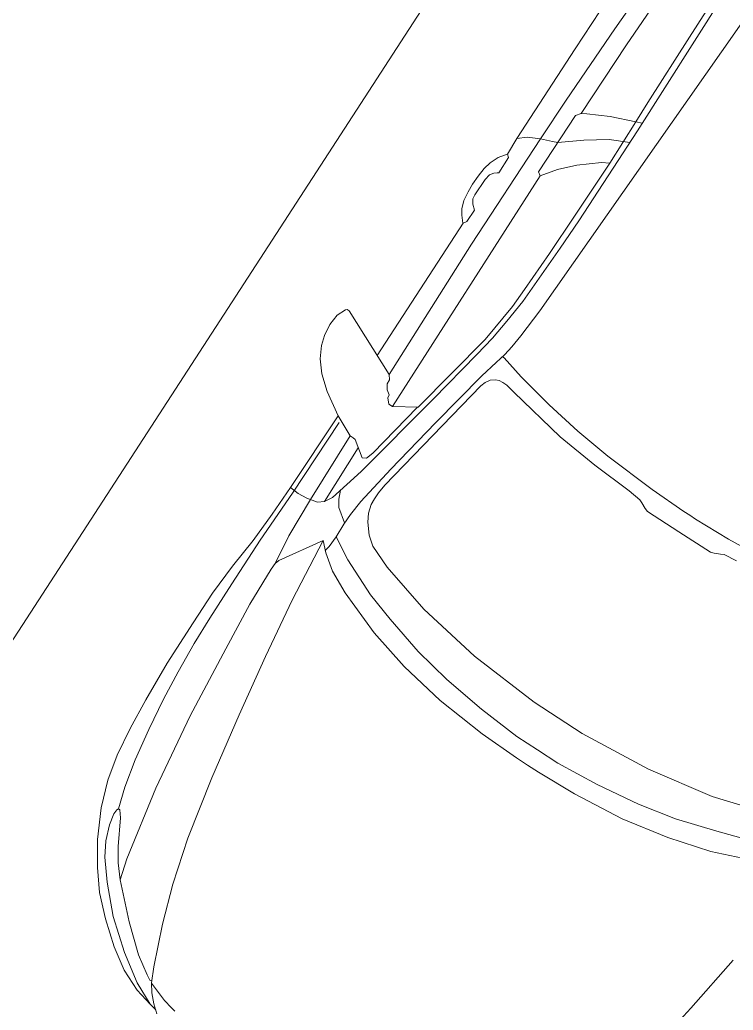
# Model space of a CAD drawing. Header units: millimetres. Extents: x 48966 to 155647, y -43515 to 30475.
# Drawn here: x 119419 to 121202, y 20050 to 22525 of the extents above; entities that cross this region are included whole.
import ezdxf

# ---------------------------------------------------------------- set-up
doc = ezdxf.new("R2010")
doc.units = ezdxf.units.MM
for name, color, linetype, lineweight in [('Парковка', 7, 'Continuous', 9), ('Стены-1', 7, 'Continuous', 18), ('Фундамент несущей конструкции', 7, 'Continuous', 9), ('Фундамент несущей конструкции-1', 7, 'Continuous', 18), ('Элементы узлов', 7, 'Continuous', 9)]:
    doc.layers.add(name, color=color, linetype=linetype, lineweight=lineweight)

# ---------------------------------------------------------------- blocks, each defined once
blk = doc.blocks.new('Стена наружная на отм_-10_450 - Стена наружная на отм_-10_450-507337-План -1-го этажа на отм_ -10_350')
at = {"layer": 'Фундамент несущей конструкции-1'}
for centre, start, end in [((116848.5, 7599), 37.28093, 77.21527), ((116931.1, 7013.9), 39.72953, 78.29093)]:
    blk.add_arc(centre, 18185, start, end, dxfattribs=at)
blk = doc.blocks.new('Парковка_одиночная - Средний класс 5300х2500мм-8483981-План -1-го этажа на отм_ -10_350')
at = {"layer": 'Парковка'}
blk.add_line((0, 0), (0, -5300), dxfattribs=at)
at = {"layer": 'Элементы узлов'}
for p, q in [((658, -2756.5), (717.5, -1056)), ((658, -2756.5), (717.5, -1056)), ((658, -2756.5), (717.5, -1056)), ((440.8, -1771.1), (430.5, -2063.3)), ((440.8, -1771.1), (430.5, -2063.3)), ((440.8, -1771.1), (430.5, -2063.3)), ((597.4, -1800.4), (599.1, -1979.2)), ((597.4, -1800.4), (599.1, -1979.2)), ((597.4, -1800.4), (599.1, -1979.2)), ((617, -2246), (613, -1835.4)), ((617, -2246), (613, -1835.4)), ((617, -2246), (613, -1835.4)), ((476.9, -2081), (481.2, -1900.8)), ((476.9, -2081), (481.2, -1900.8)), ((476.9, -2081), (481.2, -1900.8)), ((374.9, -2159.6), (375.8, -1960.1)), ((374.9, -2159.6), (375.8, -1960.1)), ((374.9, -2159.6), (375.8, -1960.1)), ((599.1, -1979.2), (600.6, -2172.6)), ((599.1, -1979.2), (600.6, -2172.6)), ((599.1, -1979.2), (600.6, -2172.6)), ((430.5, -2063.3), (426.4, -2279.1)), ((430.5, -2063.3), (426.4, -2279.1)), ((430.5, -2063.3), (426.4, -2279.1)), ((475.7, -2286.8), (476.9, -2081)), ((475.7, -2286.8), (476.9, -2081)), ((475.7, -2286.8), (476.9, -2081)), ((374.9, -2426.3), (374.9, -2159.6)), ((374.9, -2426.3), (374.9, -2159.6)), ((374.9, -2426.3), (374.9, -2159.6)), ((600.6, -2172.6), (601.2, -2229.6)), ((600.6, -2172.6), (601.2, -2229.6)), ((600.6, -2172.6), (601.2, -2229.6)), ((601.2, -2229.6), (616.8, -2224.1)), ((601.2, -2229.6), (616.8, -2224.1)), ((601.2, -2229.6), (616.8, -2224.1)), ((601.2, -2229.6), (540.4, -2253.7)), ((601.2, -2229.6), (540.4, -2253.7)), ((601.2, -2229.6), (540.4, -2253.7)), ((602.9, -2351.6), (601.2, -2229.6)), ((602.9, -2351.6), (601.2, -2229.6)), ((602.9, -2351.6), (601.2, -2229.6)), ((617, -2514.6), (617, -2246)), ((617, -2514.6), (617, -2246)), ((617, -2514.6), (617, -2246)), ((540.4, -2253.7), (487.8, -2280.1)), ((540.4, -2253.7), (487.8, -2280.1)), ((540.4, -2253.7), (487.8, -2280.1)), ((426.4, -2279.1), (424.9, -2394.9)), ((426.4, -2279.1), (424.9, -2394.9)), ((426.4, -2279.1), (424.9, -2394.9)), ((465.3, -2467.1), (466.6, -2298.6)), ((465.3, -2467.1), (466.6, -2298.6)), ((465.3, -2467.1), (466.6, -2298.6)), ((466.6, -2298.6), (475.7, -2286.8)), ((466.6, -2298.6), (475.7, -2286.8)), ((466.6, -2298.6), (475.7, -2286.8)), ((487.8, -2280.1), (475.7, -2286.8)), ((487.8, -2280.1), (475.7, -2286.8)), ((487.8, -2280.1), (475.7, -2286.8)), ((617, -2280.7), (569.9, -2303.1)), ((617, -2280.7), (569.9, -2303.1)), ((617, -2280.7), (569.9, -2303.1)), ((569.9, -2303.1), (517.9, -2338.8)), ((569.9, -2303.1), (517.9, -2338.8)), ((569.9, -2303.1), (517.9, -2338.8)), ((517.9, -2338.8), (466, -2378.8)), ((517.9, -2338.8), (466, -2378.8)), ((517.9, -2338.8), (466, -2378.8)), ((536.4, -2400.7), (584.9, -2361.3)), ((536.4, -2400.7), (584.9, -2361.3)), ((536.4, -2400.7), (584.9, -2361.3)), ((584.9, -2361.3), (602.9, -2351.6)), ((584.9, -2361.3), (602.9, -2351.6)), ((584.9, -2361.3), (602.9, -2351.6)), ((602.9, -2351.6), (601.4, -2510.9)), ((602.9, -2351.6), (601.4, -2510.9)), ((602.9, -2351.6), (601.4, -2510.9)), ((424.9, -2394.9), (395, -2409.6)), ((424.9, -2394.9), (395, -2409.6)), ((424.9, -2394.9), (395, -2409.6)), ((424.9, -2394.9), (423.4, -2710)), ((424.9, -2394.9), (423.4, -2710)), ((424.9, -2394.9), (423.4, -2710)), ((453.6, -2383.8), (424.9, -2394.9)), ((453.6, -2383.8), (424.9, -2394.9)), ((453.6, -2383.8), (424.9, -2394.9)), ((466, -2378.8), (453.6, -2383.8)), ((466, -2378.8), (453.6, -2383.8)), ((466, -2378.8), (453.6, -2383.8)), ((502.5, -2436.1), (536.4, -2400.7)), ((502.5, -2436.1), (536.4, -2400.7)), ((502.5, -2436.1), (536.4, -2400.7)), ((395, -2409.6), (374.9, -2426.3)), ((395, -2409.6), (374.9, -2426.3)), ((395, -2409.6), (374.9, -2426.3)), ((376.3, -2472.2), (374.9, -2426.3)), ((376.3, -2472.2), (374.9, -2426.3)), ((376.3, -2472.2), (374.9, -2426.3)), ((474.5, -2473.4), (502.5, -2436.1)), ((474.5, -2473.4), (502.5, -2436.1)), ((474.5, -2473.4), (502.5, -2436.1)), ((371.4, -2477.9), (376.3, -2472.2)), ((371.4, -2477.9), (376.3, -2472.2)), ((371.4, -2477.9), (376.3, -2472.2)), ((383.1, -2477.7), (376.3, -2472.2)), ((383.1, -2477.7), (376.3, -2472.2)), ((383.1, -2477.7), (376.3, -2472.2)), ((474.5, -2473.4), (465.3, -2467.1)), ((474.5, -2473.4), (465.3, -2467.1)), ((474.5, -2473.4), (465.3, -2467.1)), ((479.2, -3157.7), (474.5, -2473.4)), ((479.2, -3157.7), (474.5, -2473.4)), ((479.2, -3157.7), (474.5, -2473.4)), ((352, -2513.4), (361.4, -2492)), ((352, -2513.4), (361.4, -2492)), ((352, -2513.4), (361.4, -2492)), ((361.4, -2492), (371.4, -2477.9)), ((361.4, -2492), (371.4, -2477.9)), ((361.4, -2492), (371.4, -2477.9)), ((383.6, -2523.1), (383.1, -2477.7)), ((383.6, -2523.1), (383.1, -2477.7)), ((383.6, -2523.1), (383.1, -2477.7)), ((346.9, -2534.2), (352, -2513.4)), ((346.9, -2534.2), (352, -2513.4)), ((346.9, -2534.2), (352, -2513.4)), ((380.3, -2525.2), (383.6, -2523.1)), ((380.3, -2525.2), (383.6, -2523.1)), ((380.3, -2525.2), (383.6, -2523.1)), ((601.4, -2510.9), (599.5, -2622.8)), ((601.4, -2510.9), (599.5, -2622.8)), ((601.4, -2510.9), (599.5, -2622.8)), ((615.1, -2597.1), (617, -2514.6)), ((615.1, -2597.1), (617, -2514.6)), ((615.1, -2597.1), (617, -2514.6)), ((344.6, -2558.1), (346.9, -2534.2)), ((344.6, -2558.1), (346.9, -2534.2)), ((344.6, -2558.1), (346.9, -2534.2)), ((364.3, -2555.8), (367.1, -2540)), ((364.3, -2555.8), (367.1, -2540)), ((364.3, -2555.8), (367.1, -2540)), ((367.1, -2540), (373.3, -2530.7)), ((367.1, -2540), (373.3, -2530.7)), ((367.1, -2540), (373.3, -2530.7)), ((373.3, -2530.7), (380.3, -2525.2)), ((373.3, -2530.7), (380.3, -2525.2)), ((373.3, -2530.7), (380.3, -2525.2)), ((343.8, -2583), (344.6, -2558.1)), ((343.8, -2583), (344.6, -2558.1)), ((343.8, -2583), (344.6, -2558.1)), ((363.3, -2602), (364.3, -2555.8)), ((363.3, -2602), (364.3, -2555.8)), ((363.3, -2602), (364.3, -2555.8)), ((345.4, -2604.8), (343.8, -2583)), ((345.4, -2604.8), (343.8, -2583)), ((345.4, -2604.8), (343.8, -2583)), ((608.9, -2760.1), (615.1, -2597.1)), ((608.9, -2760.1), (615.1, -2597.1)), ((608.9, -2760.1), (615.1, -2597.1)), ((348.2, -2628.3), (345.4, -2604.8)), ((348.2, -2628.3), (345.4, -2604.8)), ((348.2, -2628.3), (345.4, -2604.8)), ((364.3, -2613.1), (363.3, -2602)), ((364.3, -2613.1), (363.3, -2602)), ((364.3, -2613.1), (363.3, -2602)), ((371.8, -2623.8), (364.3, -2613.1)), ((371.8, -2623.8), (364.3, -2613.1)), ((371.8, -2623.8), (364.3, -2613.1)), ((599.5, -2622.8), (596.6, -2732.5)), ((599.5, -2622.8), (596.6, -2732.5)), ((599.5, -2622.8), (596.6, -2732.5)), ((355, -2648.6), (348.2, -2628.3)), ((355, -2648.6), (348.2, -2628.3)), ((355, -2648.6), (348.2, -2628.3)), ((383.1, -2634.4), (371.8, -2623.8)), ((383.1, -2634.4), (371.8, -2623.8)), ((383.1, -2634.4), (371.8, -2623.8)), ((382.9, -2668.3), (383.1, -2634.4)), ((382.9, -2668.3), (383.1, -2634.4)), ((382.9, -2668.3), (383.1, -2634.4)), ((363.7, -2662.2), (355, -2648.6)), ((363.7, -2662.2), (355, -2648.6)), ((363.7, -2662.2), (355, -2648.6)), ((376.8, -2677.3), (363.7, -2662.2)), ((376.8, -2677.3), (363.7, -2662.2)), ((376.8, -2677.3), (363.7, -2662.2)), ((377.2, -2677.3), (382.9, -2668.3)), ((377.2, -2677.3), (382.9, -2668.3)), ((377.2, -2677.3), (382.9, -2668.3)), ((377.2, -3071.5), (377.2, -2677.3)), ((377.2, -3071.5), (377.2, -2677.3)), ((377.2, -3071.5), (377.2, -2677.3)), ((423.4, -2710), (428.3, -3095.2)), ((423.4, -2710), (428.3, -3095.2)), ((423.4, -2710), (428.3, -3095.2)), ((596.6, -2732.5), (594.1, -2784.5)), ((596.6, -2732.5), (594.1, -2784.5)), ((596.6, -2732.5), (594.1, -2784.5)), ((602.2, -2823.3), (608.9, -2760.1)), ((602.2, -2823.3), (608.9, -2760.1)), ((602.2, -2823.3), (608.9, -2760.1)), ((651.6, -2834.6), (658, -2756.5)), ((651.6, -2834.6), (658, -2756.5)), ((651.6, -2834.6), (658, -2756.5)), ((594.1, -2784.5), (581.9, -2890.5)), ((594.1, -2784.5), (581.9, -2890.5)), ((594.1, -2784.5), (581.9, -2890.5)), ((595.5, -2877.9), (602.2, -2823.3)), ((595.5, -2877.9), (602.2, -2823.3)), ((595.5, -2877.9), (602.2, -2823.3)), ((647.8, -2869.8), (651.6, -2834.6)), ((647.8, -2869.8), (651.6, -2834.6)), ((647.8, -2869.8), (651.6, -2834.6)), ((643.4, -2896.1), (647.8, -2869.8)), ((643.4, -2896.1), (647.8, -2869.8)), ((643.4, -2896.1), (647.8, -2869.8)), ((581.9, -2890.5), (533.4, -3124.1)), ((581.9, -2890.5), (533.4, -3124.1)), ((581.9, -2890.5), (533.4, -3124.1)), ((585.3, -2933.8), (595.5, -2877.9)), ((585.3, -2933.8), (595.5, -2877.9)), ((585.3, -2933.8), (595.5, -2877.9)), ((636.2, -2924.6), (643.4, -2896.1)), ((636.2, -2924.6), (643.4, -2896.1)), ((636.2, -2924.6), (643.4, -2896.1)), ((641.5, -2903.7), (647.2, -2903.7)), ((641.5, -2903.7), (647.2, -2903.7)), ((641.5, -2903.7), (647.2, -2903.7)), ((647.2, -2903.7), (708.7, -2920.2)), ((647.2, -2903.7), (708.7, -2920.2)), ((647.2, -2903.7), (708.7, -2920.2)), ((708.7, -2920.2), (804.8, -2940.5)), ((708.7, -2920.2), (804.8, -2940.5)), ((708.7, -2920.2), (804.8, -2940.5)), ((553.9, -3087.1), (585.3, -2933.8)), ((553.9, -3087.1), (585.3, -2933.8)), ((553.9, -3087.1), (585.3, -2933.8)), ((624.6, -2971.4), (636.2, -2924.6)), ((624.6, -2971.4), (636.2, -2924.6)), ((624.6, -2971.4), (636.2, -2924.6)), ((804.8, -2940.5), (900.9, -2957)), ((804.8, -2940.5), (900.9, -2957)), ((804.8, -2940.5), (900.9, -2957)), ((640.5, -2980.6), (648, -2969.2)), ((640.5, -2980.6), (648, -2969.2)), ((640.5, -2980.6), (648, -2969.2)), ((648, -2969.2), (658.1, -2961.4)), ((648, -2969.2), (658.1, -2961.4)), ((648, -2969.2), (658.1, -2961.4)), ((658.1, -2961.4), (666.9, -2958.3)), ((658.1, -2961.4), (666.9, -2958.3)), ((658.1, -2961.4), (666.9, -2958.3)), ((666.9, -2958.3), (677.7, -2957.3)), ((666.9, -2958.3), (677.7, -2957.3)), ((666.9, -2958.3), (677.7, -2957.3)), ((677.7, -2957.3), (689.6, -2957.5)), ((677.7, -2957.3), (689.6, -2957.5)), ((677.7, -2957.3), (689.6, -2957.5)), ((689.6, -2957.5), (713.9, -2962.3)), ((689.6, -2957.5), (713.9, -2962.3)), ((689.6, -2957.5), (713.9, -2962.3)), ((713.9, -2962.3), (871.3, -2993)), ((713.9, -2962.3), (871.3, -2993)), ((713.9, -2962.3), (871.3, -2993)), ((900.9, -2957), (998.1, -2968.6)), ((900.9, -2957), (998.1, -2968.6)), ((900.9, -2957), (998.1, -2968.6)), ((998.1, -2968.6), (1136, -2978)), ((998.1, -2968.6), (1136, -2978)), ((998.1, -2968.6), (1136, -2978)), ((1364, -2978), (1501.9, -2968.6)), ((1364, -2978), (1501.9, -2968.6)), ((1364, -2978), (1501.9, -2968.6)), ((569.7, -3333.2), (636.3, -2994)), ((569.7, -3333.2), (636.3, -2994)), ((569.7, -3333.2), (636.3, -2994)), ((591.2, -3133.2), (624.6, -2971.4)), ((591.2, -3133.2), (624.6, -2971.4)), ((591.2, -3133.2), (624.6, -2971.4)), ((636.3, -2994), (640.5, -2980.6)), ((636.3, -2994), (640.5, -2980.6)), ((636.3, -2994), (640.5, -2980.6)), ((871.3, -2993), (982.7, -3005)), ((871.3, -2993), (982.7, -3005)), ((871.3, -2993), (982.7, -3005)), ((1136, -2978), (1232.8, -2980.9)), ((1136, -2978), (1232.8, -2980.9)), ((1136, -2978), (1232.8, -2980.9)), ((1232.8, -2980.9), (1250, -2980.9)), ((1232.8, -2980.9), (1250, -2980.9)), ((1232.8, -2980.9), (1250, -2980.9)), ((1250, -2980.9), (1267.2, -2980.9)), ((1250, -2980.9), (1267.2, -2980.9)), ((1250, -2980.9), (1267.2, -2980.9)), ((1267.2, -2980.9), (1364, -2978)), ((1267.2, -2980.9), (1364, -2978)), ((1267.2, -2980.9), (1364, -2978)), ((238.5, -3041.8), (248.3, -3018.8)), ((238.5, -3041.8), (248.3, -3018.8)), ((238.5, -3041.8), (248.3, -3018.8)), ((252, -3016.1), (248.3, -3018.8)), ((252, -3016.1), (248.3, -3018.8)), ((252, -3016.1), (248.3, -3018.8)), ((257.9, -3016.3), (252, -3016.1)), ((257.9, -3016.3), (252, -3016.1)), ((257.9, -3016.3), (252, -3016.1)), ((428.3, -3095.2), (257.9, -3016.3)), ((428.3, -3095.2), (257.9, -3016.3)), ((428.3, -3095.2), (257.9, -3016.3)), ((982.7, -3005), (1089.7, -3012.2)), ((982.7, -3005), (1089.7, -3012.2)), ((982.7, -3005), (1089.7, -3012.2)), ((1089.7, -3012.2), (1124.1, -3016.5)), ((1089.7, -3012.2), (1124.1, -3016.5)), ((1089.7, -3012.2), (1124.1, -3016.5)), ((1124.1, -3016.5), (1132.5, -3020.3)), ((1124.1, -3016.5), (1132.5, -3020.3)), ((1124.1, -3016.5), (1132.5, -3020.3)), ((1367.5, -3020.3), (1375.9, -3016.5)), ((1367.5, -3020.3), (1375.9, -3016.5)), ((1367.5, -3020.3), (1375.9, -3016.5)), ((1375.9, -3016.5), (1410.3, -3012.2)), ((1375.9, -3016.5), (1410.3, -3012.2)), ((1375.9, -3016.5), (1410.3, -3012.2)), ((236, -3071.2), (238.5, -3041.8)), ((236, -3071.2), (238.5, -3041.8)), ((236, -3071.2), (238.5, -3041.8)), ((1132.5, -3020.3), (1147.2, -3027.5)), ((1132.5, -3020.3), (1147.2, -3027.5)), ((1132.5, -3020.3), (1147.2, -3027.5)), ((1147.2, -3027.5), (1156.3, -3030.2)), ((1147.2, -3027.5), (1156.3, -3030.2)), ((1147.2, -3027.5), (1156.3, -3030.2)), ((1156.3, -3030.2), (1250, -3030.2)), ((1156.3, -3030.2), (1250, -3030.2)), ((1156.3, -3030.2), (1250, -3030.2)), ((1250, -3030.2), (1343.7, -3030.2)), ((1250, -3030.2), (1343.7, -3030.2)), ((1250, -3030.2), (1343.7, -3030.2)), ((1343.7, -3030.2), (1352.8, -3027.5)), ((1343.7, -3030.2), (1352.8, -3027.5)), ((1343.7, -3030.2), (1352.8, -3027.5)), ((1352.8, -3027.5), (1367.5, -3020.3)), ((1352.8, -3027.5), (1367.5, -3020.3)), ((1352.8, -3027.5), (1367.5, -3020.3)), ((239.4, -3101.8), (236, -3071.2)), ((239.4, -3101.8), (236, -3071.2)), ((239.4, -3101.8), (236, -3071.2)), ((501.6, -3336.2), (553.9, -3087.1)), ((501.6, -3336.2), (553.9, -3087.1)), ((501.6, -3336.2), (553.9, -3087.1)), ((246.7, -3126.4), (239.4, -3101.8)), ((246.7, -3126.4), (239.4, -3101.8)), ((246.7, -3126.4), (239.4, -3101.8)), ((436, -3105.6), (428.3, -3095.2)), ((436, -3105.6), (428.3, -3095.2)), ((436, -3105.6), (428.3, -3095.2)), ((436.9, -3116.8), (436, -3105.6)), ((436.9, -3116.8), (436, -3105.6)), ((436.9, -3116.8), (436, -3105.6)), ((444.7, -3129.9), (436.9, -3116.8)), ((444.7, -3129.9), (436.9, -3116.8)), ((444.7, -3129.9), (436.9, -3116.8)), ((262.1, -3155.9), (246.7, -3126.4)), ((262.1, -3155.9), (246.7, -3126.4)), ((262.1, -3155.9), (246.7, -3126.4)), ((455.6, -3137.8), (444.7, -3129.9)), ((455.6, -3137.8), (444.7, -3129.9)), ((455.6, -3137.8), (444.7, -3129.9)), ((457.8, -3145.9), (455.6, -3137.8)), ((457.8, -3145.9), (455.6, -3137.8)), ((457.8, -3145.9), (455.6, -3137.8)), ((533.4, -3124.1), (479.2, -3157.7)), ((533.4, -3124.1), (479.2, -3157.7)), ((533.4, -3124.1), (479.2, -3157.7)), ((501.4, -3282.2), (532.2, -3125.2)), ((501.4, -3282.2), (532.2, -3125.2)), ((501.4, -3282.2), (532.2, -3125.2)), ((560.7, -3291), (591.2, -3133.2)), ((560.7, -3291), (591.2, -3133.2)), ((560.7, -3291), (591.2, -3133.2)), ((286.2, -3185.1), (262.1, -3155.9)), ((286.2, -3185.1), (262.1, -3155.9)), ((286.2, -3185.1), (262.1, -3155.9)), ((468, -3158.1), (457.8, -3145.9)), ((468, -3158.1), (457.8, -3145.9)), ((468, -3158.1), (457.8, -3145.9)), ((479.2, -3157.7), (468, -3158.1)), ((479.2, -3157.7), (468, -3158.1)), ((479.2, -3157.7), (468, -3158.1)), ((321.2, -3215.5), (286.2, -3185.1)), ((321.2, -3215.5), (286.2, -3185.1)), ((321.2, -3215.5), (286.2, -3185.1)), ((377.5, -3251.7), (321.2, -3215.5)), ((377.5, -3251.7), (321.2, -3215.5)), ((377.5, -3251.7), (321.2, -3215.5)), ((375.7, -3466.4), (377.5, -3251.7)), ((375.7, -3466.4), (377.5, -3251.7)), ((375.7, -3466.4), (377.5, -3251.7)), ((377.5, -3251.7), (429.8, -3276.7)), ((377.5, -3251.7), (429.8, -3276.7)), ((377.5, -3251.7), (429.8, -3276.7)), ((387.4, -3475.7), (388.9, -3263.6)), ((387.4, -3475.7), (388.9, -3263.6)), ((387.4, -3475.7), (388.9, -3263.6)), ((429.8, -3276.7), (433.7, -3464.3)), ((429.8, -3276.7), (439, -3277.1)), ((429.8, -3276.7), (433.7, -3464.3)), ((429.8, -3276.7), (439, -3277.1)), ((429.8, -3276.7), (433.7, -3464.3)), ((429.8, -3276.7), (439, -3277.1)), ((439, -3277.1), (445.6, -3278)), ((439, -3277.1), (445.6, -3278)), ((439, -3277.1), (445.6, -3278)), ((445.6, -3278), (485, -3307)), ((445.6, -3278), (485, -3307)), ((445.6, -3278), (485, -3307)), ((465.5, -3449.3), (462.9, -3290.7)), ((465.5, -3449.3), (462.9, -3290.7)), ((465.5, -3449.3), (462.9, -3290.7)), ((494.5, -3301.4), (501.4, -3282.2)), ((494.5, -3301.4), (501.4, -3282.2)), ((494.5, -3301.4), (501.4, -3282.2)), ((541.5, -3400.2), (560.7, -3291)), ((541.5, -3400.2), (560.7, -3291)), ((541.5, -3400.2), (560.7, -3291)), ((485, -3307), (494.5, -3301.4)), ((485, -3307), (494.5, -3301.4)), ((485, -3307), (494.5, -3301.4)), ((477, -3429.9), (501.6, -3336.2)), ((477, -3429.9), (501.6, -3336.2)), ((477, -3429.9), (501.6, -3336.2)), ((566.9, -3357.9), (569.7, -3333.2)), ((566.9, -3357.9), (569.7, -3333.2)), ((566.9, -3357.9), (569.7, -3333.2)), ((566.9, -3375.5), (566.9, -3357.9)), ((566.9, -3375.5), (566.9, -3357.9)), ((566.9, -3375.5), (566.9, -3357.9)), ((567.6, -3392.3), (566.9, -3375.5)), ((567.6, -3392.3), (566.9, -3375.5)), ((567.6, -3392.3), (566.9, -3375.5)), ((492.7, -3424.6), (483.9, -3403.7)), ((492.7, -3424.6), (483.9, -3403.7)), ((492.7, -3424.6), (483.9, -3403.7)), ((537.8, -3441.4), (541.5, -3400.2)), ((537.8, -3441.4), (541.5, -3400.2)), ((537.8, -3441.4), (541.5, -3400.2)), ((573.4, -3413.8), (567.6, -3392.3)), ((573.4, -3413.8), (567.6, -3392.3)), ((573.4, -3413.8), (567.6, -3392.3)), ((584.8, -3433.7), (573.4, -3413.8)), ((584.8, -3433.7), (573.4, -3413.8)), ((584.8, -3433.7), (573.4, -3413.8)), ((465.5, -3449.3), (477, -3429.9)), ((465.5, -3449.3), (477, -3429.9)), ((465.5, -3449.3), (477, -3429.9)), ((503.6, -3442.6), (492.7, -3424.6)), ((503.6, -3442.6), (492.7, -3424.6)), ((503.6, -3442.6), (492.7, -3424.6)), ((604.9, -3459), (584.8, -3433.7)), ((604.9, -3459), (584.8, -3433.7)), ((604.9, -3459), (584.8, -3433.7)), ((424.2, -3466.6), (451.4, -3460.1)), ((424.2, -3466.6), (451.4, -3460.1)), ((424.2, -3466.6), (451.4, -3460.1)), ((433.7, -3464.3), (437.5, -3570.1)), ((433.7, -3464.3), (437.5, -3570.1)), ((433.7, -3464.3), (437.5, -3570.1)), ((451.4, -3460.1), (465.5, -3449.3)), ((451.4, -3460.1), (465.5, -3449.3)), ((451.4, -3460.1), (465.5, -3449.3)), ((537, -3466.9), (503.6, -3442.6)), ((537, -3466.9), (503.6, -3442.6)), ((537, -3466.9), (503.6, -3442.6)), ((536.9, -3470.1), (537.8, -3441.4)), ((536.9, -3470.1), (537.8, -3441.4)), ((536.9, -3470.1), (537.8, -3441.4)), ((628, -3477), (604.9, -3459)), ((628, -3477), (604.9, -3459)), ((628, -3477), (604.9, -3459)), ((373.3, -3546.7), (375.7, -3466.4)), ((373.3, -3546.7), (375.7, -3466.4)), ((373.3, -3546.7), (375.7, -3466.4)), ((375.7, -3466.4), (399.2, -3468.5)), ((375.7, -3466.4), (399.2, -3468.5)), ((375.7, -3466.4), (399.2, -3468.5)), ((383.8, -3618), (387.4, -3475.7)), ((383.8, -3618), (387.4, -3475.7)), ((383.8, -3618), (387.4, -3475.7)), ((399.2, -3468.5), (424.2, -3466.6)), ((399.2, -3468.5), (424.2, -3466.6)), ((399.2, -3468.5), (424.2, -3466.6)), ((538.1, -3507), (536.9, -3470.1)), ((538.1, -3507), (536.9, -3470.1)), ((538.1, -3507), (536.9, -3470.1)), ((686.6, -3501.5), (628, -3477)), ((686.6, -3501.5), (628, -3477)), ((686.6, -3501.5), (628, -3477)), ((536.8, -3537.3), (538.1, -3507)), ((536.8, -3537.3), (538.1, -3507)), ((536.8, -3537.3), (538.1, -3507)), ((538.1, -3507), (593.8, -3540)), ((538.1, -3507), (593.8, -3540)), ((538.1, -3507), (593.8, -3540)), ((820.4, -3539.9), (686.6, -3501.5)), ((820.4, -3539.9), (686.6, -3501.5)), ((820.4, -3539.9), (686.6, -3501.5)), ((1813.4, -3501.5), (1679.6, -3539.9)), ((1813.4, -3501.5), (1679.6, -3539.9)), ((1813.4, -3501.5), (1679.6, -3539.9)), ((515.9, -3532.5), (450.2, -3634.9)), ((515.9, -3532.5), (450.2, -3634.9)), ((515.9, -3532.5), (450.2, -3634.9)), ((538.3, -3554.6), (515.9, -3532.5)), ((532, -3700.4), (515.9, -3532.5)), ((538.3, -3554.6), (515.9, -3532.5)), ((532, -3700.4), (515.9, -3532.5)), ((538.3, -3554.6), (515.9, -3532.5)), ((532, -3700.4), (515.9, -3532.5)), ((533.8, -3550.2), (536.8, -3537.3)), ((533.8, -3550.2), (536.8, -3537.3)), ((533.8, -3550.2), (536.8, -3537.3)), ((369.1, -3627.9), (373.3, -3546.7)), ((369.1, -3627.9), (373.3, -3546.7)), ((369.1, -3627.9), (373.3, -3546.7)), ((577.4, -3584.1), (538.3, -3554.6)), ((577.4, -3584.1), (538.3, -3554.6)), ((577.4, -3584.1), (538.3, -3554.6)), ((593.8, -3540), (688.8, -3582.3)), ((593.8, -3540), (688.8, -3582.3)), ((593.8, -3540), (688.8, -3582.3)), ((990.7, -3569.3), (820.4, -3539.9)), ((990.7, -3569.3), (820.4, -3539.9)), ((990.7, -3569.3), (820.4, -3539.9)), ((1679.6, -3539.9), (1509.3, -3569.3)), ((1679.6, -3539.9), (1509.3, -3569.3)), ((1679.6, -3539.9), (1509.3, -3569.3)), ((437.5, -3570.1), (446.3, -3646.3)), ((437.5, -3570.1), (446.3, -3646.3)), ((437.5, -3570.1), (446.3, -3646.3)), ((633.1, -3612.6), (577.4, -3584.1)), ((633.1, -3612.6), (577.4, -3584.1)), ((633.1, -3612.6), (577.4, -3584.1)), ((688.8, -3582.3), (763.2, -3606.2)), ((688.8, -3582.3), (763.2, -3606.2)), ((688.8, -3582.3), (763.2, -3606.2)), ((1178.5, -3584.5), (990.7, -3569.3)), ((1178.5, -3584.5), (990.7, -3569.3)), ((1178.5, -3584.5), (990.7, -3569.3)), ((1250, -3584.5), (1178.5, -3584.5)), ((1250, -3584.5), (1178.5, -3584.5)), ((1250, -3584.5), (1178.5, -3584.5)), ((1321.5, -3584.5), (1250, -3584.5)), ((1321.5, -3584.5), (1250, -3584.5)), ((1321.5, -3584.5), (1250, -3584.5)), ((1509.3, -3569.3), (1321.5, -3584.5)), ((1509.3, -3569.3), (1321.5, -3584.5)), ((1509.3, -3569.3), (1321.5, -3584.5)), ((1736.8, -3606.2), (1811.2, -3582.3)), ((1736.8, -3606.2), (1811.2, -3582.3)), ((1736.8, -3606.2), (1811.2, -3582.3)), ((748.3, -3657), (633.1, -3612.6)), ((748.3, -3657), (633.1, -3612.6)), ((748.3, -3657), (633.1, -3612.6)), ((763.2, -3606.2), (866.2, -3636.6)), ((763.2, -3606.2), (866.2, -3636.6)), ((763.2, -3606.2), (866.2, -3636.6)), ((1633.8, -3636.6), (1736.8, -3606.2)), ((1633.8, -3636.6), (1736.8, -3606.2)), ((1633.8, -3636.6), (1736.8, -3606.2)), ((1866.9, -3612.6), (1751.7, -3657)), ((1866.9, -3612.6), (1751.7, -3657)), ((1866.9, -3612.6), (1751.7, -3657)), ((361.1, -3710), (369.1, -3627.9)), ((361.1, -3710), (369.1, -3627.9)), ((361.1, -3710), (369.1, -3627.9)), ((383.8, -3748.1), (383.8, -3618)), ((383.8, -3748.1), (383.8, -3618)), ((383.8, -3748.1), (383.8, -3618)), ((450.2, -3634.9), (446.3, -3646.3)), ((450.2, -3634.9), (446.3, -3646.3)), ((450.2, -3634.9), (446.3, -3646.3)), ((866.2, -3636.6), (964.2, -3656.1)), ((866.2, -3636.6), (964.2, -3656.1)), ((866.2, -3636.6), (964.2, -3656.1)), ((1535.8, -3656.1), (1633.8, -3636.6)), ((1535.8, -3656.1), (1633.8, -3636.6)), ((1535.8, -3656.1), (1633.8, -3636.6)), ((446.3, -3646.3), (446.3, -3663.7)), ((446.3, -3646.3), (446.3, -3663.7)), ((446.3, -3646.3), (446.3, -3663.7)), ((857.1, -3686.4), (748.3, -3657)), ((857.1, -3686.4), (748.3, -3657)), ((857.1, -3686.4), (748.3, -3657)), ((964.2, -3656.1), (1077.2, -3671.1)), ((964.2, -3656.1), (1077.2, -3671.1)), ((964.2, -3656.1), (1077.2, -3671.1)), ((1422.8, -3671.1), (1535.8, -3656.1)), ((1422.8, -3671.1), (1535.8, -3656.1)), ((1422.8, -3671.1), (1535.8, -3656.1)), ((1751.7, -3657), (1642.9, -3686.4)), ((1751.7, -3657), (1642.9, -3686.4)), ((1751.7, -3657), (1642.9, -3686.4)), ((446.3, -3663.7), (448.6, -3766.1)), ((446.3, -3663.7), (448.6, -3766.1)), ((446.3, -3663.7), (448.6, -3766.1)), ((978.6, -3709.1), (857.1, -3686.4)), ((978.6, -3709.1), (857.1, -3686.4)), ((978.6, -3709.1), (857.1, -3686.4)), ((1077.2, -3671.1), (1189, -3679.9)), ((1077.2, -3671.1), (1189, -3679.9)), ((1077.2, -3671.1), (1189, -3679.9)), ((1189, -3679.9), (1250, -3679.9)), ((1189, -3679.9), (1250, -3679.9)), ((1189, -3679.9), (1250, -3679.9)), ((1250, -3679.9), (1311, -3679.9)), ((1250, -3679.9), (1311, -3679.9)), ((1250, -3679.9), (1311, -3679.9)), ((1311, -3679.9), (1422.8, -3671.1)), ((1311, -3679.9), (1422.8, -3671.1)), ((1311, -3679.9), (1422.8, -3671.1)), ((1642.9, -3686.4), (1521.4, -3709.1)), ((1642.9, -3686.4), (1521.4, -3709.1)), ((1642.9, -3686.4), (1521.4, -3709.1)), ((355.6, -3794.2), (361.1, -3710)), ((355.6, -3794.2), (361.1, -3710)), ((355.6, -3794.2), (361.1, -3710)), ((553, -3854.4), (532, -3700.4)), ((553, -3854.4), (532, -3700.4)), ((553, -3854.4), (532, -3700.4)), ((1112.3, -3721.3), (978.6, -3709.1)), ((1112.3, -3721.3), (978.6, -3709.1)), ((1112.3, -3721.3), (978.6, -3709.1)), ((1521.4, -3709.1), (1387.7, -3721.3)), ((1521.4, -3709.1), (1387.7, -3721.3)), ((1521.4, -3709.1), (1387.7, -3721.3)), ((1217.2, -3725.2), (1112.3, -3721.3)), ((1217.2, -3725.2), (1112.3, -3721.3)), ((1217.2, -3725.2), (1112.3, -3721.3)), ((1250, -3725.2), (1217.2, -3725.2)), ((1250, -3725.2), (1217.2, -3725.2)), ((1250, -3725.2), (1217.2, -3725.2)), ((1282.8, -3725.2), (1250, -3725.2)), ((1282.8, -3725.2), (1250, -3725.2)), ((1282.8, -3725.2), (1250, -3725.2)), ((1387.7, -3721.3), (1282.8, -3725.2)), ((1387.7, -3721.3), (1282.8, -3725.2)), ((1387.7, -3721.3), (1282.8, -3725.2)), ((383.8, -3850.1), (383.8, -3748.1)), ((383.8, -3850.1), (383.8, -3748.1)), ((383.8, -3850.1), (383.8, -3748.1)), ((448.6, -3766.1), (459.7, -3892.5)), ((448.6, -3766.1), (459.7, -3892.5)), ((448.6, -3766.1), (459.7, -3892.5)), ((355.2, -3882.6), (355.6, -3794.2)), ((355.2, -3882.6), (355.6, -3794.2)), ((355.2, -3882.6), (355.6, -3794.2)), ((385.9, -3924.6), (383.8, -3850.1)), ((385.9, -3924.6), (383.8, -3850.1)), ((385.9, -3924.6), (383.8, -3850.1)), ((576.7, -4012.9), (553, -3854.4)), ((576.7, -4012.9), (553, -3854.4)), ((576.7, -4012.9), (553, -3854.4)), ((1923.3, -4012.9), (1947, -3854.4)), ((1923.3, -4012.9), (1947, -3854.4)), ((1923.3, -4012.9), (1947, -3854.4)), ((355.9, -4002), (355.2, -3882.6)), ((355.9, -4002), (355.2, -3882.6)), ((355.9, -4002), (355.2, -3882.6)), ((459.7, -3892.5), (475.8, -4081.6)), ((459.7, -3892.5), (475.8, -4081.6)), ((459.7, -3892.5), (475.8, -4081.6)), ((390.5, -4005.4), (385.9, -3924.6)), ((390.5, -4005.4), (385.9, -3924.6)), ((390.5, -4005.4), (385.9, -3924.6)), ((360.8, -4108.5), (355.9, -4002)), ((360.8, -4108.5), (355.9, -4002)), ((360.8, -4108.5), (355.9, -4002)), ((397.1, -4082.6), (390.5, -4005.4)), ((397.1, -4082.6), (390.5, -4005.4)), ((397.1, -4082.6), (390.5, -4005.4)), ((605.6, -4181.4), (576.7, -4012.9)), ((605.6, -4181.4), (576.7, -4012.9)), ((605.6, -4181.4), (576.7, -4012.9)), ((1894.4, -4181.4), (1923.3, -4012.9)), ((1894.4, -4181.4), (1923.3, -4012.9)), ((1894.4, -4181.4), (1923.3, -4012.9)), ((407.5, -4166.1), (397.1, -4082.6)), ((407.5, -4166.1), (397.1, -4082.6)), ((407.5, -4166.1), (397.1, -4082.6)), ((475.8, -4081.6), (501.9, -4280.2)), ((475.8, -4081.6), (501.9, -4280.2)), ((475.8, -4081.6), (501.9, -4280.2)), ((367.4, -4189.9), (360.8, -4108.5)), ((367.4, -4189.9), (360.8, -4108.5)), ((367.4, -4189.9), (360.8, -4108.5)), ((420.3, -4248.8), (407.5, -4166.1)), ((420.3, -4248.8), (407.5, -4166.1)), ((420.3, -4248.8), (407.5, -4166.1)), ((637.7, -4341.2), (605.6, -4181.4)), ((637.7, -4341.2), (605.6, -4181.4)), ((637.7, -4341.2), (605.6, -4181.4)), ((376.5, -4263.4), (367.4, -4189.9)), ((376.5, -4263.4), (367.4, -4189.9)), ((376.5, -4263.4), (367.4, -4189.9)), ((435.8, -4319.7), (420.3, -4248.8)), ((435.8, -4319.7), (420.3, -4248.8)), ((435.8, -4319.7), (420.3, -4248.8)), ((390.7, -4328.1), (376.5, -4263.4)), ((390.7, -4328.1), (376.5, -4263.4)), ((390.7, -4328.1), (376.5, -4263.4)), ((501.9, -4280.2), (537.5, -4467.3)), ((501.9, -4280.2), (537.5, -4467.3)), ((501.9, -4280.2), (537.5, -4467.3)), ((414.7, -4395.6), (390.7, -4328.1)), ((414.7, -4395.6), (390.7, -4328.1)), ((414.7, -4395.6), (390.7, -4328.1)), ((451.9, -4373.6), (435.8, -4319.7)), ((451.9, -4373.6), (435.8, -4319.7)), ((451.9, -4373.6), (435.8, -4319.7)), ((668.5, -4458.3), (637.7, -4341.2)), ((668.5, -4458.3), (637.7, -4341.2)), ((668.5, -4458.3), (637.7, -4341.2)), ((449.5, -4378.4), (451.9, -4373.6)), ((449.5, -4378.4), (451.9, -4373.6)), ((449.5, -4378.4), (451.9, -4373.6)), ((449.5, -4390.9), (449.5, -4378.4)), ((449.5, -4390.9), (449.5, -4378.4)), ((449.5, -4390.9), (449.5, -4378.4)), ((451.9, -4373.6), (456.6, -4374.4)), ((451.9, -4373.6), (456.6, -4374.4)), ((451.9, -4373.6), (456.6, -4374.4)), ((456.6, -4374.4), (468, -4390.1)), ((456.6, -4374.4), (468, -4390.1)), ((456.6, -4374.4), (468, -4390.1)), ((449.5, -4467), (414.7, -4395.6)), ((449.5, -4467), (414.7, -4395.6)), ((449.5, -4467), (414.7, -4395.6)), ((454.6, -4420), (449.5, -4390.9)), ((454.6, -4420), (449.5, -4390.9)), ((454.6, -4420), (449.5, -4390.9)), ((468, -4390.1), (502.9, -4453.4)), ((468, -4390.1), (502.9, -4453.4)), ((468, -4390.1), (502.9, -4453.4)), ((468.7, -4458.1), (454.6, -4420)), ((468.7, -4458.1), (454.6, -4420)), ((468.7, -4458.1), (454.6, -4420)), ((502.9, -4453.4), (524.9, -4488)), ((502.9, -4453.4), (524.9, -4488)), ((502.9, -4453.4), (524.9, -4488)), ((487.4, -4525.4), (449.5, -4467)), ((487.4, -4525.4), (449.5, -4467)), ((487.4, -4525.4), (449.5, -4467)), ((489.1, -4493.9), (468.7, -4458.1)), ((489.1, -4493.9), (468.7, -4458.1)), ((489.1, -4493.9), (468.7, -4458.1)), ((537.5, -4467.3), (552.1, -4520.2)), ((537.5, -4467.3), (552.1, -4520.2)), ((537.5, -4467.3), (552.1, -4520.2)), ((700.9, -4555.9), (668.5, -4458.3)), ((700.9, -4555.9), (668.5, -4458.3)), ((700.9, -4555.9), (668.5, -4458.3)), ((527.6, -4543), (489.1, -4493.9)), ((527.6, -4543), (489.1, -4493.9)), ((527.6, -4543), (489.1, -4493.9)), ((524.9, -4488), (552.1, -4520.2)), ((524.9, -4488), (552.1, -4520.2)), ((524.9, -4488), (552.1, -4520.2)), ((526.5, -4575.2), (487.4, -4525.4)), ((526.5, -4575.2), (487.4, -4525.4)), ((526.5, -4575.2), (487.4, -4525.4)), ((552.1, -4520.2), (628.1, -4596.6)), ((552.1, -4520.2), (628.1, -4596.6)), ((552.1, -4520.2), (628.1, -4596.6)), ((587.5, -4607.1), (527.6, -4543)), ((587.5, -4607.1), (527.6, -4543)), ((587.5, -4607.1), (527.6, -4543)), ((574.8, -4622.1), (526.5, -4575.2)), ((574.8, -4622.1), (526.5, -4575.2)), ((574.8, -4622.1), (526.5, -4575.2)), ((741.1, -4657.4), (700.9, -4555.9)), ((741.1, -4657.4), (700.9, -4555.9)), ((741.1, -4657.4), (700.9, -4555.9)), ((628.1, -4596.6), (692.8, -4653)), ((628.1, -4596.6), (692.8, -4653)), ((628.1, -4596.6), (692.8, -4653)), ((630.6, -4669.5), (574.8, -4622.1)), ((630.6, -4669.5), (574.8, -4622.1)), ((630.6, -4669.5), (574.8, -4622.1)), ((660.2, -4667.2), (587.5, -4607.1)), ((660.2, -4667.2), (587.5, -4607.1)), ((660.2, -4667.2), (587.5, -4607.1)), ((692.8, -4653), (738, -4683.1)), ((692.8, -4653), (738, -4683.1)), ((692.8, -4653), (738, -4683.1)), ((683, -4704.3), (630.6, -4669.5)), ((683, -4704.3), (630.6, -4669.5)), ((683, -4704.3), (630.6, -4669.5)), ((728.1, -4712.8), (660.2, -4667.2)), ((728.1, -4712.8), (660.2, -4667.2)), ((728.1, -4712.8), (660.2, -4667.2)), ((757.9, -4693.5), (741.1, -4657.4)), ((757.9, -4693.5), (741.1, -4657.4)), ((757.9, -4693.5), (741.1, -4657.4)), ((738, -4683.1), (751.1, -4690.1)), ((738, -4683.1), (751.1, -4690.1)), ((738, -4683.1), (751.1, -4690.1)), ((751.1, -4690.1), (755.8, -4689.1)), ((751.1, -4690.1), (755.8, -4689.1)), ((751.1, -4690.1), (755.8, -4689.1)), ((772.2, -4714.7), (757.9, -4693.5)), ((772.2, -4714.7), (757.9, -4693.5)), ((772.2, -4714.7), (757.9, -4693.5)), ((758.5, -4694.4), (809.5, -4713.2)), ((758.5, -4694.4), (809.5, -4713.2)), ((758.5, -4694.4), (809.5, -4713.2)), ((738, -4728.3), (683, -4704.3)), ((738, -4728.3), (683, -4704.3)), ((738, -4728.3), (683, -4704.3)), ((784.6, -4740.3), (728.1, -4712.8)), ((784.6, -4740.3), (728.1, -4712.8)), ((784.6, -4740.3), (728.1, -4712.8)), ((791.4, -4734.3), (772.2, -4714.7)), ((791.4, -4734.3), (772.2, -4714.7)), ((791.4, -4734.3), (772.2, -4714.7)), ((809.5, -4713.2), (833.8, -4719.1)), ((809.5, -4713.2), (833.8, -4719.1)), ((809.5, -4713.2), (833.8, -4719.1)), ((833.8, -4719.1), (845.3, -4721.4)), ((833.8, -4719.1), (845.3, -4721.4)), ((833.8, -4719.1), (845.3, -4721.4)), ((784.6, -4740.3), (738, -4728.3)), ((784.6, -4740.3), (738, -4728.3)), ((784.6, -4740.3), (738, -4728.3)), ((803.9, -4744.7), (784.6, -4740.3)), ((803.9, -4744.7), (784.6, -4740.3)), ((803.9, -4744.7), (784.6, -4740.3)), ((811.5, -4751.1), (791.4, -4734.3)), ((811.5, -4751.1), (791.4, -4734.3)), ((811.5, -4751.1), (791.4, -4734.3))]:
    blk.add_line(p, q, dxfattribs=at)

msp = doc.modelspace()

# ---------------------------------------------------------------- linework, layer by layer
at = {"layer": 'Стены-1'}
msp.add_arc((116931.1, 7013.9), 18185, 39.73586, 78.29093, dxfattribs=at)

# ---------------------------------------------------------------- block references
at = {"layer": 'Парковка', "rotation": 326.9999999999999}
msp.add_blockref('Парковка_одиночная - Средний класс 5300х2500мм-8483981-План -1-го этажа на отм_ -10_350', (121668.6, 24467.6), dxfattribs=at)
at = {"layer": 'Фундамент несущей конструкции'}
msp.add_blockref('Стена наружная на отм_-10_450 - Стена наружная на отм_-10_450-507337-План -1-го этажа на отм_ -10_350', (0, 0), dxfattribs=at)

doc.saveas('drawing.dxf')
